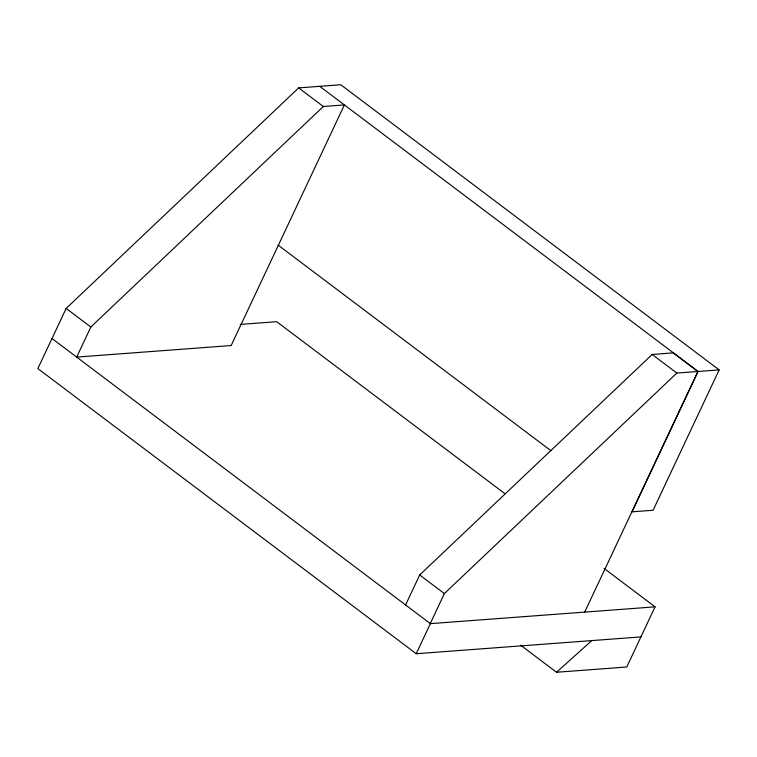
<?xml version="1.0" encoding="UTF-8"?>
<svg xmlns="http://www.w3.org/2000/svg" width="757" height="757" viewBox="0 0 757 757"><rect width="100%" height="100%" fill="white"/><g stroke="black" fill="none" stroke-linecap="round" stroke-linejoin="round"><path stroke-width="1.14" d="M719.15 369.899L698.086 371.469L632.038 511.836L653.102 510.256L719.15 369.899L340.773 84.746L298.646 87.897L66.162 308.421L37.85 368.574L416.227 653.726L640.924 636.921M90.831 327.015L76.684 357.096L231.159 345.542L344.388 104.92L323.324 106.491L90.831 327.015L66.162 308.421M405.534 605.061L419.69 574.979L652.174 354.465L673.247 352.885L697.916 371.479L584.688 612.11M697.916 371.479L676.853 373.059L444.368 593.583L430.213 623.654L655.07 606.849L626.768 667.002L556.546 672.254L520.693 645.229M416.227 653.726L430.373 623.645L52.006 338.502M556.546 672.254L591.766 640.602M240.234 324.422L276.702 321.697L505.042 493.782M319.709 86.326L698.086 371.469M298.646 87.897L323.324 106.491M652.174 354.465L676.853 373.059M278.197 245.173L550.888 450.68M604.124 568.45L655.07 606.849M419.69 574.979L444.368 593.583"/></g></svg>
